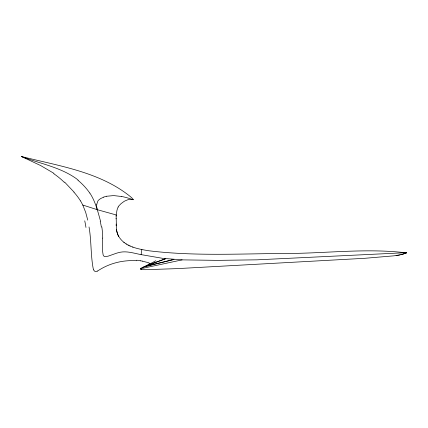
<?xml version="1.0" encoding="UTF-8"?>
<svg xmlns="http://www.w3.org/2000/svg" width="428" height="428" viewBox="0 0 428 428"><rect width="100%" height="100%" fill="white"/><g stroke="black" fill="none" stroke-linecap="round" stroke-linejoin="round"><path stroke-width="0.64" d="M118.165 207.013L117.636 208.222A19.062 19.057 -31.9 0 0 116.898 210.656L116.245 214.963A53.126 53.099 -53 0 0 116.159 216.119L116.443 229.264M116.052 218.826L116.063 218.441M140.507 268.918L140.598 268.543M140.48 268.795L182.103 259.876L217.617 260.363L256.95 259.833L406.188 252.675L405.386 253.531L406.525 252.595L404.77 253.734L406.595 252.541L405.118 253.51L406.461 252.402L406.028 252.804C364.838 247.924 323.413 253.74 282.127 253.499C237.775 253.809 193.124 256.174 148.976 250.787C138.025 248.994 124.687 246.753 118.615 236.229M182.103 259.876L162.619 258.33L141.106 254.617L141.85 249.524M96.755 204.3L97.868 201.08A5.607 5.607 0 0 1 98.542 200.154L100.564 198.581L103.758 197.131M155.76 260.754L147.425 265.285L142.337 267.5M97.268 271.122L95.968 271.496A1.921 1.921 0 0 1 94.502 271.074L93.727 269.956M402.486 254.339L405.514 253.226L401.218 254.644L394.022 255.821L364.956 258.287L177.69 268.607L145.413 269.699A57.78 57.689 12.5 0 1 144.108 269.651L142.808 269.56A16.767 16.762 20.1 0 1 142.032 269.469L141.518 269.383M142.636 267.366L173.998 259.438L145.044 266.35L165.711 258.699L147.425 265.285L148.559 264.632A3.333 3.322 6 0 0 149.062 264.22A1.22 1.22 7.4 0 0 149.276 263.91L149.319 263.803A0.69 0.69 0 0 0 149.131 263.193M402.234 254.403L400.71 254.756M106.668 196.254L113.645 195.585L121.477 196.484M399.688 254.96L398.661 255.142M398.147 255.227L396.087 255.543M136.532 260.732C122.932 259.86 109.151 263.29 97.798 270.876A10.411 10.336 -0.4 0 1 97.268 271.122M142.519 261.224L148.484 262.674A3.59 3.579 15.7 0 1 148.714 262.808A1.889 1.883 14.2 0 1 149.153 263.172M141.106 254.617C133.59 253.237 125.853 250.407 118.214 252.734A34.647 33.641 35 0 0 116.502 253.21L108.15 256.158L105.256 256.645A2.975 2.91 83.9 0 1 104.603 256.527A1.835 1.803 88.3 0 1 104.132 256.308A2.953 2.905 -85.8 0 1 103.116 254.815L102.565 251.14A42.757 42.549 -76.3 0 1 102.549 250.022L102.613 238.08M53.965 173.361L40.532 165.492L21.4 156.493C58.716 165.946 100.815 171.944 131.514 197.559A11.69 11.615 64.8 0 1 133.017 199.293M80.56 200.898L82.791 205.044L97.231 209.683L116.245 214.963A53.757 53.725 -53.3 0 0 116.159 216.119M21.4 156.493C39.702 163.571 60.123 167.086 76.355 178.669A80.041 77.875 4.3 0 1 78.126 180.118M121.493 196.415A85.766 85.049 -10 0 1 133.178 199.742L132.958 199.336M132.621 247.015L132.98 247.143M129.775 245.875L130.123 246.03M128.042 245.046L128.384 245.217M126.051 243.896L126.372 244.099M124.168 242.564L123.869 242.323M64.58 182.066L74.044 192.081M89.837 193.033C95.407 201.476 97.846 211.486 100.51 221.105M82.791 205.044L85.702 212.432L87.751 220.126M97.231 209.683L96.61 206.312M89.029 226.958C91.437 240.627 90.629 254.66 93.144 268.292A10.053 10.026 8.2 0 0 93.711 269.961M116.17 225.791L116.143 225.214M116.111 224.438L116.095 224.053M140.561 268.49A6.163 6.158 -81.3 0 1 142.364 267.586M140.24 260.823A60.091 58.748 13.7 0 1 142.54 261.075M136.548 260.251A75.034 72.717 12.5 0 1 140.266 260.486M84.744 220.843A107.262 96.578 84 0 1 85.964 227.466M100.195 221.185A82.46 79.613 -84.5 0 1 101.35 227.006M101.827 226.92A80.715 78.656 -81.6 0 1 102.72 238.08M73.932 192.183A64.997 64.714 21 0 1 80.517 200.925M53.746 173.693A73.718 72.102 60.8 0 1 64.302 182.355M77.976 180.284A64.788 63.05 4 0 1 89.789 193.06M118.165 207.013A8.346 8.346 0 0 1 118.866 205.889L121.006 203.685L123.826 201.593A20.967 20.967 0 0 1 124.923 200.946L128.384 199.534L131.556 199.346A10.026 10.026 0 0 1 133.172 199.732M96.669 206.307A9.459 8.993 -75.9 0 1 96.814 204.311M103.742 197.094A24.396 24.385 -2.2 0 1 106.658 196.206M141.647 269.335A2.381 2.381 0 0 1 140.539 269.046A2.145 2.145 0 0 0 141.524 269.324M116.512 229.258A18.987 18.939 84.5 0 0 118.583 236.245A18.987 18.944 85.5 0 1 116.507 229.258"/></g></svg>
